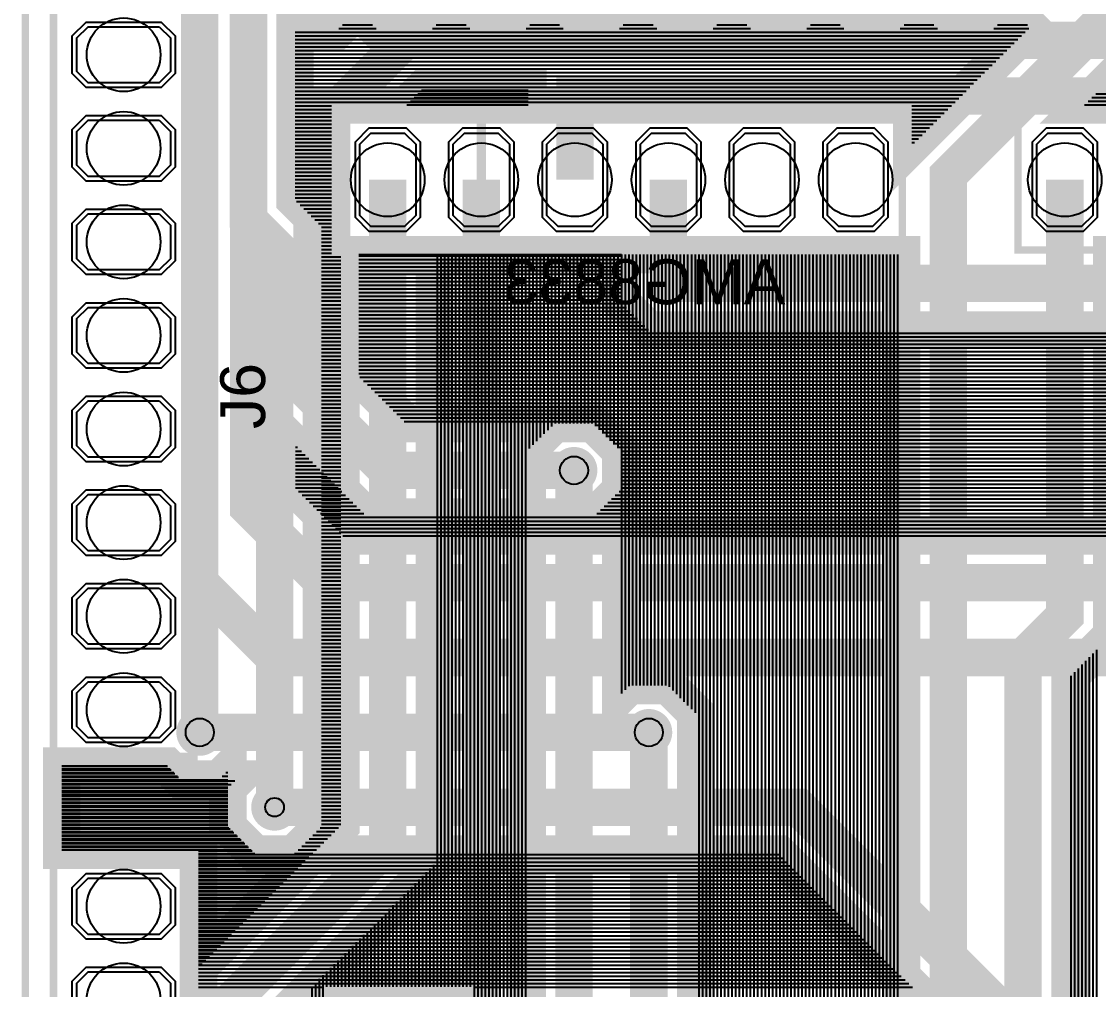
# Model space of a CAD drawing. Header units: centimetres. Extents: x -8.5 to 3.6, y -5.7 to 3.3.
# Drawn here: x -8.51 to -5.587, y -0.698 to 1.93 of the extents above; entities that cross this region are included whole.
import ezdxf

# ---------------------------------------------------------------- set-up
doc = ezdxf.new("R2010")
doc.units = ezdxf.units.CM
doc.layers.get('0').update_dxf_attribs({"linetype": 'CONTINUOUS'})

# ---------------------------------------------------------------- blocks, each defined once
blk = doc.blocks.new('EPAD')
at = {"const_width": 0.5}
blk.add_lwpolyline([(-0.25, 0, 1), (0.25, 0, 1)], format="xyb", close=True, dxfattribs=at)

msp = doc.modelspace()

# ---------------------------------------------------------------- linework, layer by layer
for points, const_width in [([(-8.5, -5.67), (3.2, -5.67), (3.2, 2.93), (-8.5, 2.93), (-8.5, -5.67)], 0.02032), ([(-8.5, -5.67), (3.2, -5.67), (3.2, 2.93), (-8.5, 2.93), (-8.5, -5.67)], 0.02032), ([(-7.2136, -1.9304), (-5.08, -1.9304), (-4.8768, -1.7272), (-4.8768, 0), (-5.08, 0.2032), (-7.8232, 0.2032), (-8.0264, 0.4064), (-8.0264, 2.1336), (-8.3312, 2.4384), (-8.3312, 2.818332), (-5.173332, 2.818332), (-4.677, 2.322)], 0.1016), ([(-7.8232, -0.2032), (-7.8232, 1.3208), (-7.89475, 1.39235), (-7.89475, 2.54), (-7.60958, 2.82517), (-6.5024, 2.82517), (-6.201, 2.52377), (-6.201, 2.322)], 0.1016), ([(-8.0264, 2.54), (-8.0264, 0)], 0.1016), ([(-6.5024, 2.54), (-7.893587, 2.54), (-7.893587, 0.6096), (-7.690387, 0.4064), (-4.3688, 0.4064), (-4.1656, 0.2032), (-4.1656, -0.8128)], 0.1016), ([(-7.0104, 0.7112), (-7.5184, 0.7112), (-7.7216, 0.9144), (-7.7216, 1.6256), (-7.46865, 1.87855), (-4.10445, 1.87855), (-3.915, 2.068)], 0.1016), ([(-7.486, -3.805), (-6.1976, -3.805), (-5.9944, -3.6018), (-5.9944, 1.5126), (-5.439, 2.068)], 0.1016), ([(-5.772544, 1.914058), (-6.093601, 1.593001), (-6.093601, 1.703199), (-7.668399, 1.703199), (-7.668399, 1.296801), (-7.642999, 1.296801), (-7.642999, -0.252197), (-8.029801, -0.638999), (-8.029801, -0.319601), (-8.40094, -0.319601), (-8.40094, -0.090999), (-8.115005, -0.090999), (-8.079005, -0.126999), (-7.973795, -0.126999), (-7.950199, -0.103403), (-7.950199, -0.255805), (-7.875805, -0.330199), (-7.770595, -0.330199), (-7.696201, -0.255805), (-7.696201, 1.373403), (-7.767751, 1.444953), (-7.767751, 1.902901), (-7.656614, 1.902901), (-7.598, 1.961515), (-7.539386, 1.902901), (-7.402614, 1.902901), (-7.344, 1.961515), (-7.285386, 1.902901), (-7.148614, 1.902901), (-7.09, 1.961515), (-7.031386, 1.902901), (-6.894614, 1.902901), (-6.836, 1.961515), (-6.777386, 1.902901), (-6.640614, 1.902901), (-6.582, 1.961515), (-6.523386, 1.902901), (-6.386614, 1.902901), (-6.328, 1.961515), (-6.269386, 1.902901), (-6.132614, 1.902901), (-6.074, 1.961515), (-6.015386, 1.902901), (-5.878614, 1.902901), (-5.82, 1.961515), (-5.772544, 1.914058)], 0.1016), ([(-5.264444, 1.913958), (-5.296999, 1.881403), (-5.296999, 1.703199), (-5.624199, 1.703199), (-5.424497, 1.902901), (-5.370614, 1.902901), (-5.312, 1.961515), (-5.264444, 1.913958)], 0.1016), ([(-8.4235, -0.0656), (-8.0425, -0.0656), (-8.0425, 1.9664), (-8.4235, 1.9664), (-8.4235, -0.0656)], 0.02032), ([(-8.4235, -0.0656), (-8.0425, -0.0656), (-8.0425, 1.9664), (-8.4235, 1.9664), (-8.4235, -0.0656)], 0.02032), ([(-7.134999, 1.703199), (-7.464399, 1.703199), (-7.416047, 1.751551), (-7.134999, 1.751551), (-7.134999, 1.703199)], 0.1016), ([(-5.17, 1.5), (-5.17, 1.7272), (-7.008, 1.7272), (-7.008, 1.5)], 0.1016), ([(-7.643, 1.3095), (-6.119, 1.3095), (-6.119, 1.6905), (-7.643, 1.6905), (-7.643, 1.3095)], 0.02032), ([(-7.643, 1.3095), (-6.119, 1.3095), (-6.119, 1.6905), (-7.643, 1.6905), (-7.643, 1.3095)], 0.02032), ([(-7.262, 1.703199), (-7.262, 1.5)], 0.0254), ([(-7.262, 1.703199), (-7.262, 1.5)], 0.0254), ([(-5.805, 1.3095), (-3.773, 1.3095), (-3.773, 1.6905), (-5.805, 1.6905), (-5.805, 1.3095)], 0.02032), ([(-5.805, 1.3095), (-3.773, 1.3095), (-3.773, 1.6905), (-5.805, 1.6905), (-5.805, 1.3095)], 0.02032), ([(-7.516, 1.5), (-7.516, -0.3048), (-8.0264, -0.8152), (-8.0264, -3.52), (-8.233, -3.52)], 0.1016), ([(-7.486, -1.605), (-7.262, -1.605), (-7.262, 1.5)], 0.1016), ([(-4.916, 1.2192), (-6.754, 1.2192), (-6.754, 1.5)], 0.1016), ([(-5.7912, -2.8448), (-5.7912, 0.2032), (-5.678, 0.3164), (-5.678, 1.5)], 0.1016), ([(-7.262, 1.296801), (-7.262, 1.5)], 0.0254), ([(-7.262, 1.296801), (-7.262, 1.5)], 0.0254), ([(-7.899401, -0.867803), (-7.389001, -0.357403), (-7.389001, 1.296801), (-6.121399, 1.296801), (-6.121399, -3.549197)], 0.1016), ([(-4.316196, 0.533398), (-7.637783, 0.533398), (-7.766588, 0.662203), (-7.766588, 0.779786), (-7.571004, 0.584202), (-7.5184, 0.584202), (-6.957795, 0.584201), (-6.883401, 0.658595), (-6.883401, 0.763805), (-6.957795, 0.838199), (-7.063005, 0.838199), (-7.465796, 0.838198), (-7.594601, 0.967003), (-7.594601, 1.296801), (-6.880999, 1.296801), (-6.880999, 1.2192)], 0.1016), ([(-5.664201, -2.897405), (-5.664201, 0.150597), (-5.551002, 0.263796), (-5.551002, 0.3164), (-5.551001, 1.296801), (-3.784599, 1.296801), (-3.784599, 1.068603)], 0.1016), ([(-6.880999, 1.2192), (-6.880999, 1.166597), (-6.806603, 1.092201), (-4.968603, 1.092201)], 0.1016), ([(-6.680201, -3.303803), (-6.680201, 0.052605), (-6.754595, 0.126999), (-6.859805, 0.126999), (-6.883401, 0.103403), (-6.883401, 0.763805), (-6.957795, 0.838199), (-7.063005, 0.838199), (-7.137399, 0.763805), (-7.137399, -1.826997)], 0.1016), ([(-7.0104, 0.7112), (-7.0104, -3.048), (-7.2594, -3.297), (-7.486, -3.297)], 0.1016), ([(-8.0264, 0), (-6.8072, 0)], 0.1016), ([(-6.8072, 0), (-6.8072, -3.2512), (-7.107, -3.551), (-7.486, -3.551)], 0.1016), ([(-8.029801, -2.402399), (-8.029801, -0.319601), (-8.40094, -0.319601), (-8.40094, -0.090999), (-8.115005, -0.090999), (-8.079005, -0.126999)], 0.1016), ([(-8.079005, -0.126999), (-7.926603, -0.126999), (-7.950199, -0.150595), (-7.950199, -0.255805), (-7.875805, -0.330199), (-6.453403, -0.330199), (-5.206999, -1.576603)], 0.1016), ([(-7.8232, -0.2032), (-6.4008, -0.2032), (-5.08, -1.524)], 0.1016), ([(-8.4235, -2.377), (-8.0425, -2.377), (-8.0425, -0.345), (-8.4235, -0.345), (-8.4235, -2.377)], 0.02032), ([(-8.4235, -2.377), (-8.0425, -2.377), (-8.0425, -0.345), (-8.4235, -0.345), (-8.4235, -2.377)], 0.02032), ([(-7.282801, -1.819997), (-7.282801, -0.690601), (-7.689199, -0.690601), (-7.689199, -2.717801)], 0.1016), ([(-7.282801, -1.819997), (-7.282801, -0.690601), (-7.689199, -0.690601), (-7.689199, -2.773399)], 0.1016)]:
    msp.add_lwpolyline(points, dxfattribs=dict(const_width=const_width))
for points in [[(-8.3727, 1.78842), (-8.3727, 1.89038), (-8.33478, 1.9283), (-8.13122, 1.9283), (-8.0933, 1.89038), (-8.0933, 1.78842), (-8.13122, 1.7505), (-8.33478, 1.7505), (-8.3727, 1.78842)], [(-8.13648, 1.9156), (-8.106, 1.88512), (-8.106, 1.79368), (-8.13648, 1.7632), (-8.32952, 1.7632), (-8.36, 1.79368), (-8.36, 1.88512), (-8.32952, 1.9156), (-8.13648, 1.9156)], [(-8.3727, 1.53442), (-8.3727, 1.63638), (-8.33478, 1.6743), (-8.13122, 1.6743), (-8.0933, 1.63638), (-8.0933, 1.53442), (-8.13122, 1.4965), (-8.33478, 1.4965), (-8.3727, 1.53442)], [(-8.13648, 1.6616), (-8.106, 1.63112), (-8.106, 1.53968), (-8.13648, 1.5092), (-8.32952, 1.5092), (-8.36, 1.53968), (-8.36, 1.63112), (-8.32952, 1.6616), (-8.13648, 1.6616)], [(-7.56698, 1.3603), (-7.46502, 1.3603), (-7.4271, 1.39822), (-7.4271, 1.60178), (-7.46502, 1.6397), (-7.56698, 1.6397), (-7.6049, 1.60178), (-7.6049, 1.39822), (-7.56698, 1.3603)], [(-7.31298, 1.3603), (-7.21102, 1.3603), (-7.1731, 1.39822), (-7.1731, 1.60178), (-7.21102, 1.6397), (-7.31298, 1.6397), (-7.3509, 1.60178), (-7.3509, 1.39822), (-7.31298, 1.3603)], [(-7.05898, 1.3603), (-6.95702, 1.3603), (-6.9191, 1.39822), (-6.9191, 1.60178), (-6.95702, 1.6397), (-7.05898, 1.6397), (-7.0969, 1.60178), (-7.0969, 1.39822), (-7.05898, 1.3603)], [(-6.80498, 1.3603), (-6.70302, 1.3603), (-6.6651, 1.39822), (-6.6651, 1.60178), (-6.70302, 1.6397), (-6.80498, 1.6397), (-6.8429, 1.60178), (-6.8429, 1.39822), (-6.80498, 1.3603)], [(-6.55098, 1.3603), (-6.44902, 1.3603), (-6.4111, 1.39822), (-6.4111, 1.60178), (-6.44902, 1.6397), (-6.55098, 1.6397), (-6.5889, 1.60178), (-6.5889, 1.39822), (-6.55098, 1.3603)], [(-6.29698, 1.3603), (-6.19502, 1.3603), (-6.1571, 1.39822), (-6.1571, 1.60178), (-6.19502, 1.6397), (-6.29698, 1.6397), (-6.3349, 1.60178), (-6.3349, 1.39822), (-6.29698, 1.3603)], [(-5.72898, 1.3603), (-5.62702, 1.3603), (-5.5891, 1.39822), (-5.5891, 1.60178), (-5.62702, 1.6397), (-5.72898, 1.6397), (-5.7669, 1.60178), (-5.7669, 1.39822), (-5.72898, 1.3603)], [(-7.4398, 1.40348), (-7.47028, 1.373), (-7.56172, 1.373), (-7.5922, 1.40348), (-7.5922, 1.59652), (-7.56172, 1.627), (-7.47028, 1.627), (-7.4398, 1.59652), (-7.4398, 1.40348)], [(-7.1858, 1.40348), (-7.21628, 1.373), (-7.30772, 1.373), (-7.3382, 1.40348), (-7.3382, 1.59652), (-7.30772, 1.627), (-7.21628, 1.627), (-7.1858, 1.59652), (-7.1858, 1.40348)], [(-6.9318, 1.40348), (-6.96228, 1.373), (-7.05372, 1.373), (-7.0842, 1.40348), (-7.0842, 1.59652), (-7.05372, 1.627), (-6.96228, 1.627), (-6.9318, 1.59652), (-6.9318, 1.40348)], [(-6.6778, 1.40348), (-6.70828, 1.373), (-6.79972, 1.373), (-6.8302, 1.40348), (-6.8302, 1.59652), (-6.79972, 1.627), (-6.70828, 1.627), (-6.6778, 1.59652), (-6.6778, 1.40348)], [(-6.4238, 1.40348), (-6.45428, 1.373), (-6.54572, 1.373), (-6.5762, 1.40348), (-6.5762, 1.59652), (-6.54572, 1.627), (-6.45428, 1.627), (-6.4238, 1.59652), (-6.4238, 1.40348)], [(-6.1698, 1.40348), (-6.20028, 1.373), (-6.29172, 1.373), (-6.3222, 1.40348), (-6.3222, 1.59652), (-6.29172, 1.627), (-6.20028, 1.627), (-6.1698, 1.59652), (-6.1698, 1.40348)], [(-5.6018, 1.40348), (-5.63228, 1.373), (-5.72372, 1.373), (-5.7542, 1.40348), (-5.7542, 1.59652), (-5.72372, 1.627), (-5.63228, 1.627), (-5.6018, 1.59652), (-5.6018, 1.40348)], [(-8.3727, 1.28042), (-8.3727, 1.38238), (-8.33478, 1.4203), (-8.13122, 1.4203), (-8.0933, 1.38238), (-8.0933, 1.28042), (-8.13122, 1.2425), (-8.33478, 1.2425), (-8.3727, 1.28042)], [(-8.13648, 1.4076), (-8.106, 1.37712), (-8.106, 1.28568), (-8.13648, 1.2552), (-8.32952, 1.2552), (-8.36, 1.28568), (-8.36, 1.37712), (-8.32952, 1.4076), (-8.13648, 1.4076)], [(-8.3727, 1.02642), (-8.3727, 1.12838), (-8.33478, 1.1663), (-8.13122, 1.1663), (-8.0933, 1.12838), (-8.0933, 1.02642), (-8.13122, 0.9885), (-8.33478, 0.9885), (-8.3727, 1.02642)], [(-8.13648, 1.1536), (-8.106, 1.12312), (-8.106, 1.03168), (-8.13648, 1.0012), (-8.32952, 1.0012), (-8.36, 1.03168), (-8.36, 1.12312), (-8.32952, 1.1536), (-8.13648, 1.1536)], [(-8.3727, 0.77242), (-8.3727, 0.87438), (-8.33478, 0.9123), (-8.13122, 0.9123), (-8.0933, 0.87438), (-8.0933, 0.77242), (-8.13122, 0.7345), (-8.33478, 0.7345), (-8.3727, 0.77242)], [(-8.13648, 0.8996), (-8.106, 0.86912), (-8.106, 0.77768), (-8.13648, 0.7472), (-8.32952, 0.7472), (-8.36, 0.77768), (-8.36, 0.86912), (-8.32952, 0.8996), (-8.13648, 0.8996)], [(-8.3727, 0.51842), (-8.3727, 0.62038), (-8.33478, 0.6583), (-8.13122, 0.6583), (-8.0933, 0.62038), (-8.0933, 0.51842), (-8.13122, 0.4805), (-8.33478, 0.4805), (-8.3727, 0.51842)], [(-8.13648, 0.6456), (-8.106, 0.61512), (-8.106, 0.52368), (-8.13648, 0.4932), (-8.32952, 0.4932), (-8.36, 0.52368), (-8.36, 0.61512), (-8.32952, 0.6456), (-8.13648, 0.6456)], [(-8.3727, 0.26442), (-8.3727, 0.36638), (-8.33478, 0.4043), (-8.13122, 0.4043), (-8.0933, 0.36638), (-8.0933, 0.26442), (-8.13122, 0.2265), (-8.33478, 0.2265), (-8.3727, 0.26442)], [(-8.13648, 0.3916), (-8.106, 0.36112), (-8.106, 0.26968), (-8.13648, 0.2392), (-8.32952, 0.2392), (-8.36, 0.26968), (-8.36, 0.36112), (-8.32952, 0.3916), (-8.13648, 0.3916)], [(-8.3727, 0.01042), (-8.3727, 0.11238), (-8.33478, 0.1503), (-8.13122, 0.1503), (-8.0933, 0.11238), (-8.0933, 0.01042), (-8.13122, -0.0275), (-8.33478, -0.0275), (-8.3727, 0.01042)], [(-8.13648, 0.1376), (-8.106, 0.10712), (-8.106, 0.01568), (-8.13648, -0.0148), (-8.32952, -0.0148), (-8.36, 0.01568), (-8.36, 0.10712), (-8.32952, 0.1376), (-8.13648, 0.1376)], [(-8.3727, -0.52298), (-8.3727, -0.42102), (-8.33478, -0.3831), (-8.13122, -0.3831), (-8.0933, -0.42102), (-8.0933, -0.52298), (-8.13122, -0.5609), (-8.33478, -0.5609), (-8.3727, -0.52298)], [(-8.13648, -0.3958), (-8.106, -0.42628), (-8.106, -0.51772), (-8.13648, -0.5482), (-8.32952, -0.5482), (-8.36, -0.51772), (-8.36, -0.42628), (-8.32952, -0.3958), (-8.13648, -0.3958)], [(-8.3727, -0.77698), (-8.3727, -0.67502), (-8.33478, -0.6371), (-8.13122, -0.6371), (-8.0933, -0.67502), (-8.0933, -0.77698), (-8.13122, -0.8149), (-8.33478, -0.8149), (-8.3727, -0.77698)], [(-8.13648, -0.6498), (-8.106, -0.68028), (-8.106, -0.77172), (-8.13648, -0.8022), (-8.32952, -0.8022), (-8.36, -0.77172), (-8.36, -0.68028), (-8.32952, -0.6498), (-8.13648, -0.6498)]]:
    msp.add_lwpolyline(points, close=True)
for points in [[(-7.767751, 1.901001), (-5.785601, 1.901001)], [(-7.648514, 1.911001), (-7.547486, 1.911001)], [(-7.638514, 1.921001), (-7.557486, 1.921001)], [(-7.394514, 1.911001), (-7.293486, 1.911001)], [(-7.384514, 1.921001), (-7.303486, 1.921001)], [(-7.140514, 1.911001), (-7.039486, 1.911001)], [(-7.130514, 1.921001), (-7.049486, 1.921001)], [(-6.886514, 1.911001), (-6.785486, 1.911001)], [(-6.876514, 1.921001), (-6.795486, 1.921001)], [(-6.632514, 1.911001), (-6.531486, 1.911001)], [(-6.622514, 1.921001), (-6.541486, 1.921001)], [(-6.378514, 1.911001), (-6.277486, 1.911001)], [(-6.368514, 1.921001), (-6.287486, 1.921001)], [(-6.124514, 1.911001), (-6.023486, 1.911001)], [(-6.114514, 1.921001), (-6.033486, 1.921001)], [(-5.870514, 1.911001), (-5.775601, 1.911001)], [(-5.860514, 1.921001), (-5.779486, 1.921001)], [(-7.767751, 1.891001), (-5.795601, 1.891001)], [(-7.767751, 1.881001), (-5.805601, 1.881001)], [(-7.767751, 1.871001), (-5.815601, 1.871001)], [(-7.767751, 1.861001), (-5.825601, 1.861001)], [(-7.767751, 1.851001), (-5.835601, 1.851001)], [(-7.767751, 1.841001), (-5.845601, 1.841001)], [(-7.767751, 1.831001), (-5.855601, 1.831001)], [(-7.767751, 1.821001), (-5.865601, 1.821001)], [(-7.767751, 1.811001), (-5.875601, 1.811001)], [(-7.767751, 1.801001), (-5.885601, 1.801001)], [(-7.767751, 1.791001), (-5.895601, 1.791001)], [(-7.767751, 1.781001), (-5.905601, 1.781001)], [(-7.767751, 1.771001), (-5.915601, 1.771001)], [(-7.767751, 1.761001), (-5.925601, 1.761001)], [(-7.767751, 1.751001), (-5.935601, 1.751001)], [(-7.767751, 1.741001), (-5.945601, 1.741001)], [(-7.767751, 1.731001), (-5.955601, 1.731001)], [(-7.434399, 1.733199), (-7.134999, 1.733199)], [(-7.424399, 1.743199), (-7.134999, 1.743199)], [(-7.416047, 1.751551), (-7.134999, 1.751551)], [(-5.594199, 1.733199), (-5.296999, 1.733199)], [(-7.767751, 1.721001), (-5.965601, 1.721001)], [(-7.767751, 1.711001), (-5.975601, 1.711001)], [(-7.767751, 1.701001), (-7.668399, 1.701001)], [(-7.464399, 1.703199), (-7.134999, 1.703199)], [(-7.454399, 1.713199), (-7.134999, 1.713199)], [(-7.444399, 1.723199), (-7.134999, 1.723199)], [(-6.093601, 1.701001), (-5.985601, 1.701001)], [(-5.624199, 1.703199), (-5.296999, 1.703199)], [(-5.614199, 1.713199), (-5.296999, 1.713199)], [(-5.604199, 1.723199), (-5.296999, 1.723199)], [(-7.767751, 1.691001), (-7.668399, 1.691001)], [(-7.767751, 1.681001), (-7.668399, 1.681001)], [(-7.767751, 1.671001), (-7.668399, 1.671001)], [(-6.093601, 1.691001), (-5.995601, 1.691001)], [(-6.093601, 1.681001), (-6.005601, 1.681001)], [(-6.093601, 1.671001), (-6.015601, 1.671001)], [(-7.767751, 1.661001), (-7.668399, 1.661001)], [(-7.767751, 1.651001), (-7.668399, 1.651001)], [(-7.767751, 1.641001), (-7.668399, 1.641001)], [(-6.093601, 1.661001), (-6.025601, 1.661001)], [(-6.093601, 1.651001), (-6.035601, 1.651001)], [(-6.093601, 1.641001), (-6.045601, 1.641001)], [(-7.767751, 1.631001), (-7.668399, 1.631001)], [(-7.767751, 1.621001), (-7.668399, 1.621001)], [(-7.767751, 1.611001), (-7.668399, 1.611001)], [(-6.093601, 1.631001), (-6.055601, 1.631001)], [(-6.093601, 1.621001), (-6.065601, 1.621001)], [(-6.093601, 1.611001), (-6.075601, 1.611001)], [(-7.767751, 1.601001), (-7.668399, 1.601001)], [(-7.767751, 1.591001), (-7.668399, 1.591001)], [(-7.767751, 1.581001), (-7.668399, 1.581001)], [(-6.093601, 1.601001), (-6.085601, 1.601001)], [(-7.767751, 1.571001), (-7.668399, 1.571001)], [(-7.767751, 1.561001), (-7.668399, 1.561001)], [(-7.767751, 1.551001), (-7.668399, 1.551001)], [(-7.767751, 1.541001), (-7.668399, 1.541001)], [(-7.767751, 1.531001), (-7.668399, 1.531001)], [(-7.767751, 1.521001), (-7.668399, 1.521001)], [(-7.767751, 1.511001), (-7.668399, 1.511001)], [(-7.767751, 1.501001), (-7.668399, 1.501001)], [(-7.767751, 1.491001), (-7.668399, 1.491001)], [(-7.767751, 1.481001), (-7.668399, 1.481001)], [(-7.767751, 1.471001), (-7.668399, 1.471001)], [(-7.767751, 1.461001), (-7.668399, 1.461001)], [(-7.767751, 1.451001), (-7.668399, 1.451001)], [(-7.763799, 1.441001), (-7.668399, 1.441001)], [(-7.753799, 1.431001), (-7.668399, 1.431001)], [(-7.743799, 1.421001), (-7.668399, 1.421001)], [(-7.733799, 1.411001), (-7.668399, 1.411001)], [(-7.723799, 1.401001), (-7.668399, 1.401001)], [(-7.713799, 1.391001), (-7.668399, 1.391001)], [(-7.703799, 1.381001), (-7.668399, 1.381001)], [(-7.696201, 1.371001), (-7.668399, 1.371001)], [(-7.696201, 1.361001), (-7.668399, 1.361001)], [(-7.696201, 1.351001), (-7.668399, 1.351001)], [(-7.696201, 1.341001), (-7.668399, 1.341001)], [(-7.696201, 1.331001), (-7.668399, 1.331001)], [(-7.696201, 1.321001), (-7.668399, 1.321001)], [(-7.696201, 1.311001), (-7.668399, 1.311001)], [(-7.696201, 1.301001), (-7.668399, 1.301001)], [(-7.696201, 1.291001), (-7.642999, 1.291001)], [(-7.594601, 1.296801), (-6.880999, 1.296801)], [(-7.594601, 1.293801), (-6.880999, 1.293801)], [(-7.38094, -0.690601), (-7.38094, 1.296801)], [(-7.37094, -0.690601), (-7.37094, 1.296801)], [(-7.36094, -0.690601), (-7.36094, 1.296801)], [(-7.35094, -0.690601), (-7.35094, 1.296801)], [(-7.34094, -0.690601), (-7.34094, 1.296801)], [(-7.33094, -0.690601), (-7.33094, 1.296801)], [(-7.32094, -0.690601), (-7.32094, 1.296801)], [(-7.31094, -0.690601), (-7.31094, 1.296801)], [(-7.30094, -0.690601), (-7.30094, 1.296801)], [(-7.29094, -0.690601), (-7.29094, 1.296801)], [(-7.28094, -1.818136), (-7.28094, 1.296801)], [(-7.27094, -1.808136), (-7.27094, 1.296801)], [(-7.26094, -1.803401), (-7.26094, 1.296801)], [(-7.25094, -1.803401), (-7.25094, 1.296801)], [(-7.24094, -1.803401), (-7.24094, 1.296801)], [(-7.23094, -1.803401), (-7.23094, 1.296801)], [(-7.22094, -1.803401), (-7.22094, 1.296801)], [(-7.21094, -1.803401), (-7.21094, 1.296801)], [(-7.20094, -1.803401), (-7.20094, 1.296801)], [(-7.19094, -1.803401), (-7.19094, 1.296801)], [(-7.18094, -1.803401), (-7.18094, 1.296801)], [(-7.17094, -1.803401), (-7.17094, 1.296801)], [(-7.16094, -1.803456), (-7.16094, 1.296801)], [(-7.15094, -1.813456), (-7.15094, 1.296801)], [(-7.14094, -1.823456), (-7.14094, 1.296801)], [(-7.13094, 0.770264), (-7.13094, 1.296801)], [(-7.12094, 0.780264), (-7.12094, 1.296801)], [(-7.11094, 0.790264), (-7.11094, 1.296801)], [(-7.10094, 0.800264), (-7.10094, 1.296801)], [(-7.09094, 0.810264), (-7.09094, 1.296801)], [(-7.08094, 0.820264), (-7.08094, 1.296801)], [(-7.07094, 0.830264), (-7.07094, 1.296801)], [(-7.06094, 0.838199), (-7.06094, 1.296801)], [(-7.05094, 0.838199), (-7.05094, 1.296801)], [(-7.04094, 0.838199), (-7.04094, 1.296801)], [(-7.03094, 0.838199), (-7.03094, 1.296801)], [(-7.02094, 0.838199), (-7.02094, 1.296801)], [(-7.01094, 0.838199), (-7.01094, 1.296801)], [(-7.00094, 0.838199), (-7.00094, 1.296801)], [(-6.99094, 0.838199), (-6.99094, 1.296801)], [(-6.98094, 0.838199), (-6.98094, 1.296801)], [(-6.97094, 0.838199), (-6.97094, 1.296801)], [(-6.96094, 0.838199), (-6.96094, 1.296801)], [(-6.95094, 0.831344), (-6.95094, 1.296801)], [(-6.94094, 0.821344), (-6.94094, 1.296801)], [(-6.93094, 0.811344), (-6.93094, 1.296801)], [(-6.92094, 0.801344), (-6.92094, 1.296801)], [(-6.91094, 0.791344), (-6.91094, 1.296801)], [(-6.90094, 0.781344), (-6.90094, 1.296801)], [(-6.89094, 0.771344), (-6.89094, 1.296801)], [(-6.88094, 0.105864), (-6.88094, 1.296801)], [(-6.87094, 0.115864), (-6.87094, 1.296801)], [(-6.86094, 0.125864), (-6.86094, 1.296801)], [(-6.85094, 0.126999), (-6.85094, 1.296801)], [(-6.84094, 0.126999), (-6.84094, 1.296801)], [(-6.83094, 0.126999), (-6.83094, 1.296801)], [(-6.82094, 0.126999), (-6.82094, 1.296801)], [(-6.81094, 0.126999), (-6.81094, 1.296801)], [(-6.80094, 0.126999), (-6.80094, 1.296801)], [(-6.79094, 0.126999), (-6.79094, 1.296801)], [(-6.78094, 0.126999), (-6.78094, 1.296801)], [(-6.77094, 0.126999), (-6.77094, 1.296801)], [(-6.76094, 0.126999), (-6.76094, 1.296801)], [(-6.75094, 0.123344), (-6.75094, 1.296801)], [(-6.74094, 0.113344), (-6.74094, 1.296801)], [(-6.73094, 0.103344), (-6.73094, 1.296801)], [(-6.72094, 0.093344), (-6.72094, 1.296801)], [(-6.71094, 0.083344), (-6.71094, 1.296801)], [(-6.70094, 0.073344), (-6.70094, 1.296801)], [(-6.69094, 0.063344), (-6.69094, 1.296801)], [(-6.68094, 0.053344), (-6.68094, 1.296801)], [(-6.67094, -3.678001), (-6.67094, 1.296801)], [(-6.66094, -3.678001), (-6.66094, 1.296801)], [(-6.65094, -3.678001), (-6.65094, 1.296801)], [(-6.64094, -3.678001), (-6.64094, 1.296801)], [(-6.63094, -3.678001), (-6.63094, 1.296801)], [(-6.62094, -3.678001), (-6.62094, 1.296801)], [(-6.61094, -3.678001), (-6.61094, 1.296801)], [(-6.60094, -3.678001), (-6.60094, 1.296801)], [(-6.59094, -3.678001), (-6.59094, 1.296801)], [(-6.58094, -3.678001), (-6.58094, 1.296801)], [(-6.57094, -3.678001), (-6.57094, 1.296801)], [(-6.56094, -3.678001), (-6.56094, 1.296801)], [(-6.55094, -3.678001), (-6.55094, 1.296801)], [(-6.54094, -3.678001), (-6.54094, 1.296801)], [(-6.53094, -3.678001), (-6.53094, 1.296801)], [(-6.52094, -3.678001), (-6.52094, 1.296801)], [(-6.51094, -3.678001), (-6.51094, 1.296801)], [(-6.50094, -3.678001), (-6.50094, 1.296801)], [(-6.49094, -3.678001), (-6.49094, 1.296801)], [(-6.48094, -3.678001), (-6.48094, 1.296801)], [(-6.47094, -3.678001), (-6.47094, 1.296801)], [(-6.46094, -3.678001), (-6.46094, 1.296801)], [(-6.45094, -3.678001), (-6.45094, 1.296801)], [(-6.44094, -3.678001), (-6.44094, 1.296801)], [(-6.43094, -3.678001), (-6.43094, 1.296801)], [(-6.42094, -3.678001), (-6.42094, 1.296801)], [(-6.41094, -3.678001), (-6.41094, 1.296801)], [(-6.40094, -3.678001), (-6.40094, 1.296801)], [(-6.39094, -3.678001), (-6.39094, 1.296801)], [(-6.38094, -3.678001), (-6.38094, 1.296801)], [(-6.37094, -3.678001), (-6.37094, 1.296801)], [(-6.36094, -3.678001), (-6.36094, 1.296801)], [(-6.35094, -3.678001), (-6.35094, 1.296801)], [(-6.34094, -3.678001), (-6.34094, 1.296801)], [(-6.33094, -3.678001), (-6.33094, 1.296801)], [(-6.32094, -3.678001), (-6.32094, 1.296801)], [(-6.31094, -3.678001), (-6.31094, 1.296801)], [(-6.30094, -3.678001), (-6.30094, 1.296801)], [(-6.29094, -3.678001), (-6.29094, 1.296801)], [(-6.28094, -3.678001), (-6.28094, 1.296801)], [(-6.27094, -3.678001), (-6.27094, 1.296801)], [(-6.26094, -3.678001), (-6.26094, 1.296801)], [(-6.25094, -3.678001), (-6.25094, 1.296801)], [(-6.24094, -3.668738), (-6.24094, 1.296801)], [(-6.23094, -3.658738), (-6.23094, 1.296801)], [(-6.22094, -3.648738), (-6.22094, 1.296801)], [(-6.21094, -3.638738), (-6.21094, 1.296801)], [(-6.20094, -3.628738), (-6.20094, 1.296801)], [(-6.19094, -3.618738), (-6.19094, 1.296801)], [(-6.18094, -3.608738), (-6.18094, 1.296801)], [(-6.17094, -3.598738), (-6.17094, 1.296801)], [(-6.16094, -3.588738), (-6.16094, 1.296801)], [(-6.15094, -3.578738), (-6.15094, 1.296801)], [(-6.14094, -3.568738), (-6.14094, 1.296801)], [(-6.13094, -3.558738), (-6.13094, 1.296801)], [(-7.696201, 1.281001), (-7.642999, 1.281001)], [(-7.696201, 1.271001), (-7.642999, 1.271001)], [(-7.696201, 1.261001), (-7.642999, 1.261001)], [(-7.594601, 1.283801), (-6.880999, 1.283801)], [(-7.594601, 1.273801), (-6.880999, 1.273801)], [(-7.594601, 1.263801), (-6.880999, 1.263801)], [(-7.696201, 1.251001), (-7.642999, 1.251001)], [(-7.696201, 1.241001), (-7.642999, 1.241001)], [(-7.696201, 1.231001), (-7.642999, 1.231001)], [(-7.594601, 1.253801), (-6.880999, 1.253801)], [(-7.594601, 1.243801), (-6.880999, 1.243801)], [(-7.594601, 1.233801), (-6.880999, 1.233801)], [(-7.696201, 1.221001), (-7.642999, 1.221001)], [(-7.696201, 1.211001), (-7.642999, 1.211001)], [(-7.696201, 1.201001), (-7.642999, 1.201001)], [(-7.594601, 1.223801), (-6.880999, 1.223801)], [(-7.594601, 1.213801), (-6.880999, 1.213801)], [(-7.594601, 1.203801), (-6.880999, 1.203801)], [(-7.696201, 1.191001), (-7.642999, 1.191001)], [(-7.696201, 1.181001), (-7.642999, 1.181001)], [(-7.696201, 1.171001), (-7.642999, 1.171001)], [(-7.594601, 1.193801), (-6.880999, 1.193801)], [(-7.594601, 1.183801), (-6.880999, 1.183801)], [(-7.594601, 1.173801), (-6.880999, 1.173801)], [(-7.696201, 1.161001), (-7.642999, 1.161001)], [(-7.696201, 1.151001), (-7.642999, 1.151001)], [(-7.696201, 1.141001), (-7.642999, 1.141001)], [(-7.594601, 1.163801), (-6.878203, 1.163801)], [(-7.594601, 1.153801), (-6.868203, 1.153801)], [(-7.594601, 1.143801), (-6.858203, 1.143801)], [(-7.696201, 1.131001), (-7.642999, 1.131001)], [(-7.696201, 1.121001), (-7.642999, 1.121001)], [(-7.696201, 1.111001), (-7.642999, 1.111001)], [(-7.594601, 1.133801), (-6.848203, 1.133801)], [(-7.594601, 1.123801), (-6.838203, 1.123801)], [(-7.594601, 1.113801), (-6.828203, 1.113801)], [(-7.696201, 1.101001), (-7.642999, 1.101001)], [(-7.696201, 1.091001), (-7.642999, 1.091001)], [(-7.594601, 1.103801), (-6.818203, 1.103801)], [(-7.594601, 1.093801), (-6.808203, 1.093801)], [(-7.594601, 1.083801), (-4.960203, 1.083801)], [(-7.696201, 1.081001), (-7.642999, 1.081001)], [(-7.696201, 1.071001), (-7.642999, 1.071001)], [(-7.696201, 1.061001), (-7.642999, 1.061001)], [(-7.594601, 1.073801), (-4.950203, 1.073801)], [(-7.594601, 1.063801), (-4.940203, 1.063801)], [(-7.594601, 1.053801), (-4.930203, 1.053801)], [(-7.696201, 1.051001), (-7.642999, 1.051001)], [(-7.696201, 1.041001), (-7.642999, 1.041001)], [(-7.696201, 1.031001), (-7.642999, 1.031001)], [(-7.594601, 1.043801), (-4.920203, 1.043801)], [(-7.594601, 1.033801), (-4.910203, 1.033801)], [(-7.594601, 1.023801), (-4.900203, 1.023801)], [(-7.696201, 1.021001), (-7.642999, 1.021001)], [(-7.696201, 1.011001), (-7.642999, 1.011001)], [(-7.696201, 1.001001), (-7.642999, 1.001001)], [(-7.594601, 1.013801), (-4.890203, 1.013801)], [(-7.594601, 1.003801), (-4.880203, 1.003801)], [(-7.696201, 0.991001), (-7.642999, 0.991001)], [(-7.696201, 0.981001), (-7.642999, 0.981001)], [(-7.696201, 0.971001), (-7.642999, 0.971001)], [(-7.594601, 0.993801), (-4.870203, 0.993801)], [(-7.594601, 0.983801), (-4.860203, 0.983801)], [(-7.594601, 0.973801), (-4.850203, 0.973801)], [(-7.696201, 0.961001), (-7.642999, 0.961001)], [(-7.696201, 0.951001), (-7.642999, 0.951001)], [(-7.696201, 0.941001), (-7.642999, 0.941001)], [(-7.591399, 0.963801), (-4.840203, 0.963801)], [(-7.581399, 0.953801), (-4.830203, 0.953801)], [(-7.571399, 0.943801), (-4.820203, 0.943801)], [(-7.696201, 0.931001), (-7.642999, 0.931001)], [(-7.696201, 0.921001), (-7.642999, 0.921001)], [(-7.696201, 0.911001), (-7.642999, 0.911001)], [(-7.561399, 0.933801), (-4.810203, 0.933801)], [(-7.551399, 0.923801), (-3.610199, 0.923801)], [(-7.541399, 0.913801), (-3.610199, 0.913801)], [(-7.696201, 0.901001), (-7.642999, 0.901001)], [(-7.696201, 0.891001), (-7.642999, 0.891001)], [(-7.696201, 0.881001), (-7.642999, 0.881001)], [(-7.531399, 0.903801), (-3.610199, 0.903801)], [(-7.521399, 0.893801), (-3.610199, 0.893801)], [(-7.511399, 0.883801), (-3.610199, 0.883801)], [(-7.696201, 0.871001), (-7.642999, 0.871001)], [(-7.696201, 0.861001), (-7.642999, 0.861001)], [(-7.696201, 0.851001), (-7.642999, 0.851001)], [(-7.501399, 0.873801), (-3.610199, 0.873801)], [(-7.491399, 0.863801), (-3.610199, 0.863801)], [(-7.481399, 0.853801), (-3.610199, 0.853801)], [(-7.696201, 0.841001), (-7.642999, 0.841001)], [(-7.696201, 0.831001), (-7.642999, 0.831001)], [(-7.696201, 0.821001), (-7.642999, 0.821001)], [(-7.471399, 0.843801), (-3.610199, 0.843801)], [(-6.953397, 0.833801), (-3.610199, 0.833801)], [(-6.943397, 0.823801), (-3.610199, 0.823801)], [(-7.696201, 0.811001), (-7.642999, 0.811001)], [(-7.696201, 0.801001), (-7.642999, 0.801001)], [(-7.696201, 0.791001), (-7.642999, 0.791001)], [(-6.933397, 0.813801), (-3.610199, 0.813801)], [(-6.923397, 0.803801), (-3.610199, 0.803801)], [(-6.913397, 0.793801), (-3.610199, 0.793801)], [(-7.766588, 0.773801), (-7.760603, 0.773801)], [(-7.766588, 0.763801), (-7.750603, 0.763801)], [(-7.696201, 0.781001), (-7.642999, 0.781001)], [(-7.696201, 0.771001), (-7.642999, 0.771001)], [(-7.696201, 0.761001), (-7.642999, 0.761001)], [(-6.903397, 0.783801), (-3.610199, 0.783801)], [(-6.893397, 0.773801), (-3.610199, 0.773801)], [(-6.883401, 0.763801), (-3.610199, 0.763801)], [(-7.766588, 0.753801), (-7.740603, 0.753801)], [(-7.766588, 0.743801), (-7.730603, 0.743801)], [(-7.766588, 0.733801), (-7.720603, 0.733801)], [(-7.696201, 0.751001), (-7.642999, 0.751001)], [(-7.696201, 0.741001), (-7.642999, 0.741001)], [(-7.696201, 0.731001), (-7.642999, 0.731001)], [(-6.883401, 0.753801), (-3.610199, 0.753801)], [(-6.883401, 0.743801), (-3.610199, 0.743801)], [(-6.883401, 0.733801), (-3.610199, 0.733801)], [(-7.766588, 0.723801), (-7.710603, 0.723801)], [(-7.766588, 0.713801), (-7.700603, 0.713801)], [(-7.766588, 0.703801), (-7.690603, 0.703801)], [(-7.696201, 0.721001), (-7.642999, 0.721001)], [(-7.696201, 0.711001), (-7.642999, 0.711001)], [(-6.883401, 0.723801), (-3.610199, 0.723801)], [(-6.883401, 0.713801), (-3.610199, 0.713801)], [(-6.883401, 0.703801), (-3.610199, 0.703801)], [(-7.766588, 0.693801), (-7.680603, 0.693801)], [(-7.766588, 0.683801), (-7.670603, 0.683801)], [(-7.766588, 0.673801), (-7.660603, 0.673801)], [(-7.696201, 0.701001), (-7.642999, 0.701001)], [(-7.696201, 0.691001), (-7.642999, 0.691001)], [(-7.696201, 0.681001), (-7.642999, 0.681001)], [(-6.883401, 0.693801), (-3.610199, 0.693801)], [(-6.883401, 0.683801), (-3.610199, 0.683801)], [(-6.883401, 0.673801), (-3.610199, 0.673801)], [(-7.766588, 0.663801), (-7.650603, 0.663801)], [(-7.758186, 0.653801), (-7.640603, 0.653801)], [(-7.748186, 0.643801), (-7.630603, 0.643801)], [(-7.696201, 0.671001), (-7.642999, 0.671001)], [(-7.696201, 0.661001), (-7.642999, 0.661001)], [(-7.696201, 0.651001), (-7.642999, 0.651001)], [(-6.898195, 0.643801), (-3.610199, 0.643801)], [(-6.888195, 0.653801), (-3.610199, 0.653801)], [(-6.883401, 0.663801), (-3.610199, 0.663801)], [(-7.738186, 0.633801), (-7.620603, 0.633801)], [(-7.728186, 0.623801), (-7.610603, 0.623801)], [(-7.696201, 0.641001), (-7.642999, 0.641001)], [(-7.696201, 0.631001), (-7.642999, 0.631001)], [(-7.696201, 0.621001), (-7.642999, 0.621001)], [(-6.918195, 0.623801), (-3.610199, 0.623801)], [(-6.908195, 0.633801), (-3.610199, 0.633801)], [(-7.718186, 0.613801), (-7.600603, 0.613801)], [(-7.708186, 0.603801), (-7.590603, 0.603801)], [(-7.698186, 0.593801), (-7.580603, 0.593801)], [(-7.696201, 0.611001), (-7.642999, 0.611001)], [(-7.696201, 0.601001), (-7.642999, 0.601001)], [(-7.696201, 0.591001), (-7.642999, 0.591001)], [(-6.948195, 0.593801), (-3.610199, 0.593801)], [(-6.938195, 0.603801), (-3.610199, 0.603801)], [(-6.928195, 0.613801), (-3.610199, 0.613801)], [(-7.696201, 0.581001), (-7.642999, 0.581001)], [(-7.696201, 0.571001), (-7.642999, 0.571001)], [(-7.696201, 0.561001), (-7.642999, 0.561001)], [(-7.688186, 0.583801), (-3.610199, 0.583801)], [(-7.678186, 0.573801), (-3.610199, 0.573801)], [(-7.668186, 0.563801), (-3.610199, 0.563801)], [(-7.696201, 0.551001), (-7.642999, 0.551001)], [(-7.696201, 0.541001), (-7.642999, 0.541001)], [(-7.696201, 0.531001), (-7.642999, 0.531001)], [(-7.658186, 0.553801), (-3.610199, 0.553801)], [(-7.648186, 0.543801), (-3.610199, 0.543801)], [(-7.638186, 0.533801), (-3.610199, 0.533801)], [(-7.696201, 0.521001), (-7.642999, 0.521001)], [(-7.696201, 0.511001), (-7.642999, 0.511001)], [(-7.696201, 0.501001), (-7.642999, 0.501001)], [(-7.696201, 0.491001), (-7.642999, 0.491001)], [(-7.696201, 0.481001), (-7.642999, 0.481001)], [(-7.696201, 0.471001), (-7.642999, 0.471001)], [(-7.696201, 0.461001), (-7.642999, 0.461001)], [(-7.696201, 0.451001), (-7.642999, 0.451001)], [(-7.696201, 0.441001), (-7.642999, 0.441001)], [(-7.696201, 0.431001), (-7.642999, 0.431001)], [(-7.696201, 0.421001), (-7.642999, 0.421001)], [(-7.696201, 0.411001), (-7.642999, 0.411001)], [(-7.696201, 0.401001), (-7.642999, 0.401001)], [(-7.696201, 0.391001), (-7.642999, 0.391001)], [(-7.696201, 0.381001), (-7.642999, 0.381001)], [(-7.696201, 0.371001), (-7.642999, 0.371001)], [(-7.696201, 0.361001), (-7.642999, 0.361001)], [(-7.696201, 0.351001), (-7.642999, 0.351001)], [(-7.696201, 0.341001), (-7.642999, 0.341001)], [(-7.696201, 0.331001), (-7.642999, 0.331001)], [(-7.696201, 0.321001), (-7.642999, 0.321001)], [(-7.696201, 0.311001), (-7.642999, 0.311001)], [(-7.696201, 0.301001), (-7.642999, 0.301001)], [(-7.696201, 0.291001), (-7.642999, 0.291001)], [(-7.696201, 0.281001), (-7.642999, 0.281001)], [(-7.696201, 0.271001), (-7.642999, 0.271001)], [(-7.696201, 0.261001), (-7.642999, 0.261001)], [(-7.696201, 0.251001), (-7.642999, 0.251001)], [(-7.696201, 0.241001), (-7.642999, 0.241001)], [(-7.696201, 0.231001), (-7.642999, 0.231001)], [(-7.696201, 0.221001), (-7.642999, 0.221001)], [(-7.696201, 0.211001), (-7.642999, 0.211001)], [(-5.60094, -1.55575), (-5.60094, 0.213858)], [(-5.59094, -1.55575), (-5.59094, 0.223858)], [(-7.696201, 0.201001), (-7.642999, 0.201001)], [(-7.696201, 0.191001), (-7.642999, 0.191001)], [(-7.696201, 0.181001), (-7.642999, 0.181001)], [(-5.63094, -1.569757), (-5.63094, 0.183858)], [(-5.62094, -1.559757), (-5.62094, 0.193858)], [(-5.61094, -1.55575), (-5.61094, 0.203858)], [(-7.696201, 0.171001), (-7.642999, 0.171001)], [(-7.696201, 0.161001), (-7.642999, 0.161001)], [(-7.696201, 0.151001), (-7.642999, 0.151001)], [(-5.66094, -5.57094), (-5.66094, 0.153858)], [(-5.65094, -1.589757), (-5.65094, 0.163858)], [(-5.64094, -1.579757), (-5.64094, 0.173858)], [(-7.696201, 0.141001), (-7.642999, 0.141001)], [(-7.696201, 0.131001), (-7.642999, 0.131001)], [(-7.696201, 0.121001), (-7.642999, 0.121001)], [(-7.696201, 0.111001), (-7.642999, 0.111001)], [(-7.696201, 0.101001), (-7.642999, 0.101001)], [(-7.696201, 0.091001), (-7.642999, 0.091001)], [(-7.696201, 0.081001), (-7.642999, 0.081001)], [(-7.696201, 0.071001), (-7.642999, 0.071001)], [(-7.696201, 0.061001), (-7.642999, 0.061001)], [(-7.696201, 0.051001), (-7.642999, 0.051001)], [(-7.696201, 0.041001), (-7.642999, 0.041001)], [(-7.696201, 0.031001), (-7.642999, 0.031001)], [(-7.696201, 0.021001), (-7.642999, 0.021001)], [(-7.696201, 0.011001), (-7.642999, 0.011001)], [(-7.696201, 0.001001), (-7.642999, 0.001001)], [(-7.696201, -0.008999), (-7.642999, -0.008999)], [(-7.696201, -0.018999), (-7.642999, -0.018999)], [(-7.696201, -0.028999), (-7.642999, -0.028999)], [(-7.696201, -0.038999), (-7.642999, -0.038999)], [(-7.696201, -0.048999), (-7.642999, -0.048999)], [(-7.696201, -0.058999), (-7.642999, -0.058999)], [(-7.696201, -0.068999), (-7.642999, -0.068999)], [(-7.696201, -0.078999), (-7.642999, -0.078999)], [(-8.40094, -0.090999), (-8.115005, -0.090999)], [(-8.40094, -0.091799), (-8.114205, -0.091799)], [(-8.40094, -0.098999), (-8.107005, -0.098999)], [(-8.40094, -0.101799), (-8.104205, -0.101799)], [(-8.40094, -0.108999), (-8.097005, -0.108999)], [(-8.40094, -0.111799), (-8.094205, -0.111799)], [(-7.955795, -0.108999), (-7.950199, -0.108999)], [(-7.696201, -0.088999), (-7.642999, -0.088999)], [(-7.696201, -0.098999), (-7.642999, -0.098999)], [(-7.696201, -0.108999), (-7.642999, -0.108999)], [(-8.40094, -0.118999), (-8.087005, -0.118999)], [(-8.40094, -0.121799), (-8.084205, -0.121799)], [(-8.40094, -0.128999), (-7.950199, -0.128999)], [(-8.40094, -0.131799), (-7.931403, -0.131799)], [(-8.40094, -0.138999), (-7.950199, -0.138999)], [(-8.40094, -0.141799), (-7.941403, -0.141799)], [(-7.965795, -0.118999), (-7.950199, -0.118999)], [(-7.696201, -0.118999), (-7.642999, -0.118999)], [(-7.696201, -0.128999), (-7.642999, -0.128999)], [(-7.696201, -0.138999), (-7.642999, -0.138999)], [(-8.40094, -0.148999), (-7.950199, -0.148999)], [(-8.40094, -0.151799), (-7.950199, -0.151799)], [(-8.40094, -0.158999), (-7.950199, -0.158999)], [(-8.40094, -0.161799), (-7.950199, -0.161799)], [(-8.40094, -0.168999), (-7.950199, -0.168999)], [(-8.40094, -0.171799), (-7.950199, -0.171799)], [(-7.696201, -0.148999), (-7.642999, -0.148999)], [(-7.696201, -0.158999), (-7.642999, -0.158999)], [(-7.696201, -0.168999), (-7.642999, -0.168999)], [(-8.40094, -0.178999), (-7.950199, -0.178999)], [(-8.40094, -0.181799), (-7.950199, -0.181799)], [(-8.40094, -0.188999), (-7.950199, -0.188999)], [(-8.40094, -0.191799), (-7.950199, -0.191799)], [(-8.40094, -0.198999), (-7.950199, -0.198999)], [(-8.40094, -0.201799), (-7.950199, -0.201799)], [(-7.696201, -0.178999), (-7.642999, -0.178999)], [(-7.696201, -0.188999), (-7.642999, -0.188999)], [(-7.696201, -0.198999), (-7.642999, -0.198999)], [(-8.40094, -0.208999), (-7.950199, -0.208999)], [(-8.40094, -0.211799), (-7.950199, -0.211799)], [(-8.40094, -0.218999), (-7.950199, -0.218999)], [(-8.40094, -0.221799), (-7.950199, -0.221799)], [(-8.40094, -0.228999), (-7.950199, -0.228999)], [(-8.40094, -0.231799), (-7.950199, -0.231799)], [(-7.696201, -0.208999), (-7.642999, -0.208999)], [(-7.696201, -0.218999), (-7.642999, -0.218999)], [(-7.696201, -0.228999), (-7.642999, -0.228999)], [(-8.40094, -0.238999), (-7.950199, -0.238999)], [(-8.40094, -0.241799), (-7.950199, -0.241799)], [(-8.40094, -0.248999), (-7.950199, -0.248999)], [(-8.40094, -0.251799), (-7.950199, -0.251799)], [(-8.40094, -0.258999), (-7.947005, -0.258999)], [(-8.40094, -0.261799), (-7.944205, -0.261799)], [(-7.699395, -0.258999), (-7.649801, -0.258999)], [(-7.696201, -0.238999), (-7.642999, -0.238999)], [(-7.696201, -0.248999), (-7.642999, -0.248999)], [(-8.40094, -0.268999), (-7.937005, -0.268999)], [(-8.40094, -0.271799), (-7.934205, -0.271799)], [(-8.40094, -0.278999), (-7.927005, -0.278999)], [(-8.40094, -0.281799), (-7.924205, -0.281799)], [(-8.40094, -0.288999), (-7.917005, -0.288999)], [(-8.40094, -0.291799), (-7.914205, -0.291799)], [(-7.729395, -0.288999), (-7.679801, -0.288999)], [(-7.719395, -0.278999), (-7.669801, -0.278999)], [(-7.709395, -0.268999), (-7.659801, -0.268999)], [(-8.40094, -0.298999), (-7.907005, -0.298999)], [(-8.40094, -0.301799), (-7.904205, -0.301799)], [(-8.40094, -0.308999), (-7.897005, -0.308999)], [(-8.40094, -0.311799), (-7.894205, -0.311799)], [(-8.40094, -0.318999), (-7.887005, -0.318999)], [(-7.759395, -0.318999), (-7.709801, -0.318999)], [(-7.749395, -0.308999), (-7.699801, -0.308999)], [(-7.739395, -0.298999), (-7.689801, -0.298999)], [(-8.029801, -0.321799), (-7.884205, -0.321799)], [(-8.029801, -0.328999), (-7.877005, -0.328999)], [(-8.029801, -0.331799), (-6.451803, -0.331799)], [(-8.029801, -0.338999), (-7.729801, -0.338999)], [(-8.029801, -0.341799), (-6.441803, -0.341799)], [(-8.029801, -0.348999), (-7.739801, -0.348999)], [(-7.769395, -0.328999), (-7.719801, -0.328999)], [(-8.029801, -0.351799), (-6.431803, -0.351799)], [(-8.029801, -0.358999), (-7.749801, -0.358999)], [(-8.029801, -0.361799), (-6.421803, -0.361799)], [(-8.029801, -0.368999), (-7.759801, -0.368999)], [(-8.029801, -0.371799), (-6.411803, -0.371799)], [(-8.029801, -0.378999), (-7.769801, -0.378999)], [(-7.41094, -0.690601), (-7.41094, -0.379342)], [(-7.40094, -0.690601), (-7.40094, -0.369342)], [(-7.39094, -0.690601), (-7.39094, -0.359342)], [(-8.029801, -0.381799), (-6.401803, -0.381799)], [(-8.029801, -0.388999), (-7.779801, -0.388999)], [(-8.029801, -0.391799), (-6.391803, -0.391799)], [(-8.029801, -0.398999), (-7.789801, -0.398999)], [(-8.029801, -0.401799), (-6.381803, -0.401799)], [(-8.029801, -0.408999), (-7.799801, -0.408999)], [(-7.43094, -0.690601), (-7.43094, -0.399342)], [(-7.42094, -0.690601), (-7.42094, -0.389342)], [(-8.029801, -0.411799), (-6.371803, -0.411799)], [(-8.029801, -0.418999), (-7.809801, -0.418999)], [(-8.029801, -0.421799), (-6.361803, -0.421799)], [(-8.029801, -0.428999), (-7.819801, -0.428999)], [(-8.029801, -0.431799), (-6.351803, -0.431799)], [(-7.46094, -0.690601), (-7.46094, -0.429342)], [(-7.45094, -0.690601), (-7.45094, -0.419342)], [(-7.44094, -0.690601), (-7.44094, -0.409342)], [(-8.029801, -0.438999), (-7.829801, -0.438999)], [(-8.029801, -0.441799), (-6.341803, -0.441799)], [(-8.029801, -0.448999), (-7.839801, -0.448999)], [(-8.029801, -0.451799), (-6.331803, -0.451799)], [(-8.029801, -0.458999), (-7.849801, -0.458999)], [(-8.029801, -0.461799), (-6.321803, -0.461799)], [(-7.49094, -0.690601), (-7.49094, -0.459342)], [(-7.48094, -0.690601), (-7.48094, -0.449342)], [(-7.47094, -0.690601), (-7.47094, -0.439342)], [(-8.029801, -0.468999), (-7.859801, -0.468999)], [(-8.029801, -0.471799), (-6.311803, -0.471799)], [(-8.029801, -0.478999), (-7.869801, -0.478999)], [(-8.029801, -0.481799), (-6.301803, -0.481799)], [(-8.029801, -0.488999), (-7.879801, -0.488999)], [(-8.029801, -0.491799), (-6.291803, -0.491799)], [(-7.52094, -0.690601), (-7.52094, -0.489342)], [(-7.51094, -0.690601), (-7.51094, -0.479342)], [(-7.50094, -0.690601), (-7.50094, -0.469342)], [(-8.029801, -0.498999), (-7.889801, -0.498999)], [(-8.029801, -0.501799), (-6.281803, -0.501799)], [(-8.029801, -0.508999), (-7.899801, -0.508999)], [(-8.029801, -0.511799), (-6.271803, -0.511799)], [(-8.029801, -0.518999), (-7.909801, -0.518999)], [(-8.029801, -0.521799), (-6.261803, -0.521799)], [(-7.55094, -0.690601), (-7.55094, -0.519342)], [(-7.54094, -0.690601), (-7.54094, -0.509342)], [(-7.53094, -0.690601), (-7.53094, -0.499342)], [(-8.029801, -0.528999), (-7.919801, -0.528999)], [(-8.029801, -0.531799), (-6.251803, -0.531799)], [(-8.029801, -0.538999), (-7.929801, -0.538999)], [(-8.029801, -0.541799), (-6.241803, -0.541799)], [(-8.029801, -0.548999), (-7.939801, -0.548999)], [(-8.029801, -0.551799), (-6.231803, -0.551799)], [(-7.58094, -0.690601), (-7.58094, -0.549342)], [(-7.57094, -0.690601), (-7.57094, -0.539342)], [(-7.56094, -0.690601), (-7.56094, -0.529342)], [(-8.029801, -0.558999), (-7.949801, -0.558999)], [(-8.029801, -0.561799), (-6.221803, -0.561799)], [(-8.029801, -0.568999), (-7.959801, -0.568999)], [(-8.029801, -0.571799), (-6.211803, -0.571799)], [(-8.029801, -0.578999), (-7.969801, -0.578999)], [(-8.029801, -0.581799), (-6.201803, -0.581799)], [(-7.61094, -0.690601), (-7.61094, -0.579342)], [(-7.60094, -0.690601), (-7.60094, -0.569342)], [(-7.59094, -0.690601), (-7.59094, -0.559342)], [(-8.029801, -0.588999), (-7.979801, -0.588999)], [(-8.029801, -0.591799), (-6.191803, -0.591799)], [(-8.029801, -0.598999), (-7.989801, -0.598999)], [(-8.029801, -0.601799), (-6.181803, -0.601799)], [(-8.029801, -0.608999), (-7.999801, -0.608999)], [(-8.029801, -0.611799), (-6.171803, -0.611799)], [(-7.64094, -0.690601), (-7.64094, -0.609342)], [(-7.63094, -0.690601), (-7.63094, -0.599342)], [(-7.62094, -0.690601), (-7.62094, -0.589342)], [(-8.029801, -0.618999), (-8.009801, -0.618999)], [(-8.029801, -0.621799), (-6.161803, -0.621799)], [(-8.029801, -0.628999), (-8.019801, -0.628999)], [(-8.029801, -0.631799), (-6.151803, -0.631799)], [(-8.029801, -0.638999), (-8.029801, -0.638999)], [(-8.029801, -0.641799), (-6.141803, -0.641799)], [(-7.67094, -0.690601), (-7.67094, -0.639342)], [(-7.66094, -0.690601), (-7.66094, -0.629342)], [(-7.65094, -0.690601), (-7.65094, -0.619342)], [(-8.029801, -0.651799), (-6.131803, -0.651799)], [(-8.029801, -0.661799), (-6.121803, -0.661799)], [(-8.029801, -0.671799), (-6.111803, -0.671799)], [(-7.70094, -5.57094), (-7.70094, -0.669342)], [(-7.69094, -5.57094), (-7.69094, -0.659342)], [(-7.68094, -0.690601), (-7.68094, -0.649342)], [(-8.029801, -0.681799), (-6.101803, -0.681799)], [(-8.029801, -0.691799), (-7.689199, -0.691799)], [(-7.72094, -5.57094), (-7.72094, -0.689342)], [(-7.71094, -5.57094), (-7.71094, -0.679342)], [(-7.282801, -0.691799), (-6.091803, -0.691799)]]:
    msp.add_lwpolyline(points)
for centre, radius in [((-8.233, 1.8394), 0.1), ((-8.233, 1.5854), 0.1), ((-7.516, 1.5), 0.1), ((-7.262, 1.5), 0.1), ((-7.008, 1.5), 0.1), ((-6.754, 1.5), 0.1), ((-6.5, 1.5), 0.1), ((-6.246, 1.5), 0.1), ((-5.678, 1.5), 0.1), ((-8.233, 1.3314), 0.1), ((-8.233, 1.0774), 0.1), ((-8.233, 0.8234), 0.1), ((-7.0104, 0.7112), 0.0381), ((-8.233, 0.5694), 0.1), ((-8.233, 0.3154), 0.1), ((-8.233, 0.0614), 0.1), ((-8.0264, 0), 0.0381), ((-6.8072, 0), 0.0381), ((-7.8232, -0.2032), 0.0254), ((-8.233, -0.472), 0.1), ((-8.233, -0.726), 0.1)]:
    msp.add_circle(centre, radius)

# ---------------------------------------------------------------- block references
for p, xscale, yscale in [((-7.0104, 0.7112), 0.127, 0.127), ((-7.0104, 0.7112), 0.1016, 0.1016), ((-8.0264, 0), 0.127, 0.127), ((-6.8072, 0), 0.127, 0.127), ((-8.0264, 0), 0.1016, 0.1016), ((-6.8072, 0), 0.1016, 0.1016), ((-7.8232, -0.2032), 0.127, 0.127), ((-7.8232, -0.2032), 0.1016, 0.1016)]:
    msp.add_blockref('EPAD', p, dxfattribs=dict(xscale=xscale, yscale=yscale))

# ---------------------------------------------------------------- texts
at = {"text_generation_flag": 2, "width": 1.041667}
msp.add_text('AMG8833', height=0.12192, dxfattribs=at).set_placement((-6.4365, 1.16218))
msp.add_text('AMG8833', height=0.12192, dxfattribs=at).set_placement((-6.4365, 1.16218))
at = {"width": 1.041667}
msp.add_text('J6', height=0.12192, rotation=90, dxfattribs=at).set_placement((-7.8489, 0.8234))
msp.add_text('J6', height=0.12192, rotation=90, dxfattribs=at).set_placement((-7.8489, 0.8234))

doc.saveas('drawing.dxf')
